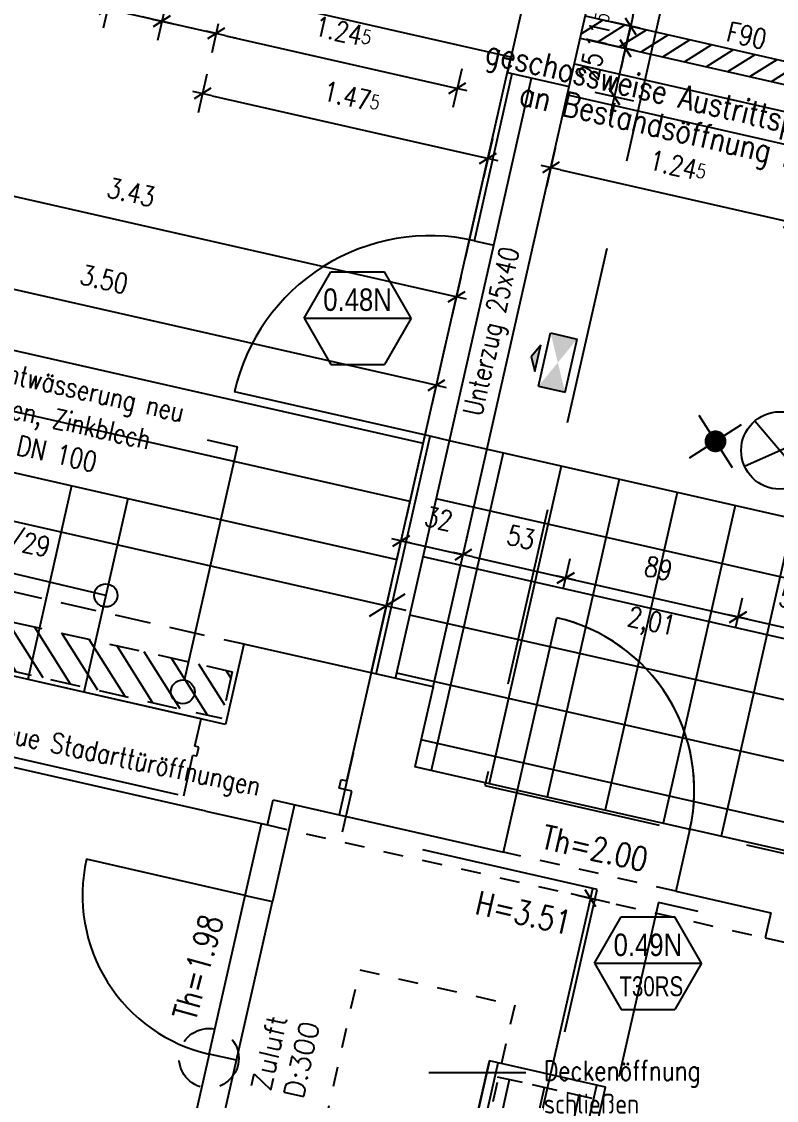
# Model space of a CAD drawing. Header units: metres. Extents: x -7 to 99688, y -10762 to -90.
# Drawn here: x 81.8 to 85.6, y -132.1 to -126.66 of the extents above; entities that cross this region are included whole.
import ezdxf
from ezdxf.enums import TextEntityAlignment as Align

# ---------------------------------------------------------------- set-up
doc = ezdxf.new("R2010")
doc.units = ezdxf.units.M
doc.header["$LTSCALE"] = 0.03
for name, pattern in [('AUSGEZOGEN', [0]), ('GESTRICHELT', [9, 6, -3]), ('GESTRICHELT2', [4.5, 3, -1.5]), ('STRICHLINIE', [0.75, 0.5, -0.25])]:
    doc.linetypes.add(name, pattern=pattern)
doc.layers.get('0').update_dxf_attribs({"linetype": 'CONTINUOUS'})
doc.layers.get('Defpoints').update_dxf_attribs({"linetype": 'CONTINUOUS'})
for name, color, linetype in [('A_abriss', 44, '_ABBRUCH'), ('A_bemaßung', 2, 'CONTINUOUS'), ('A_BRANDSCHUTZ', 10, 'CONTINUOUS'), ('A_Dach', 10, 'CONTINUOUS'), ('A_Deckenplan', 8, 'CONTINUOUS'), ('A_EINBAUTEN', 3, 'CONTINUOUS'), ('A_Fußboden_2', 8, 'CONTINUOUS'), ('A_Höhen', 3, 'CONTINUOUS'), ('A_NR_TÜR', 1, 'CONTINUOUS'), ('A_schraffur', 10, 'CONTINUOUS'), ('A_text', 5, 'CONTINUOUS'), ('A_treppe', 3, 'CONTINUOUS'), ('A_Tuer_neu', 1, 'CONTINUOUS'), ('A_Tuernummer_neu', 10, 'CONTINUOUS'), ('A_TXT-TUER', 1, 'CONTINUOUS'), ('A_türen', 9, 'CONTINUOUS'), ('A_verdeckt', 8, 'GESTRICHELT2'), ('A_wände', 6, 'CONTINUOUS'), ('A_WÄNDE_NEU', 6, 'CONTINUOUS'), ('CKMA0002', 2, 'CONTINUOUS'), ('E__LEUCHTEN', 6, 'CONTINUOUS'), ('FASSADE_STRUKTUR', 8, 'AUSGEZOGEN')]:
    doc.layers.add(name, color=color, linetype=linetype)
doc.styles.add('arial-n', font='ARIALN.TTF')
doc.styles.add('NORM', font='simplex.shx', dxfattribs={"width": 0.7, "bigfont": 'bigfont.shx'})
doc.styles.add('PITSIMP8', font='PITSIMP8.SHX')
doc.styles.add('SIMPLEX', font='simplex.shx', dxfattribs={"width": 0.8, "height": 0.1})
doc.styles.get("Standard").update_dxf_attribs({"font": 'txt', "height": 1})
doc.linetypes.add('_ABBRUCH', pattern='A,25,[101,cadkon.shx,S=3.5,R=0,X=0,Y=0],25', length=50)
doc.dimstyles.get("Standard").update_dxf_attribs({"dimtxt": 0.1, "dimasz": 0.05, "dimexe": 0.1, "dimexo": 0, "dimgap": 0.1, "dimtad": 1, "dimdec": 4, "dimrnd": 0.0025, "dimzin": 0, "dimdsep": 46, "dimtxsty": 'SIMPLEX', "dimblk": 'DIMCROSS', "dimblk1": 'DIMCROSS', "dimblk2": 'DIMCROSS', "dimsah": 1, "dimcen": 2.5, "dimdle": 0.025, "dimclrd": 1, "dimclre": 1, "dimclrt": 6, "dimadec": 0, "dimazin": 0, "dimtfac": 1, "dimtdec": 4, "dimtix": 1, "dimtmove": 2, "dimatfit": 3, "dimfxl": 1, "dimtvp": 1, "dimtolj": 1, "dimtzin": 0, "dimarcsym": 0})

# ---------------------------------------------------------------- blocks, each defined once
blk = doc.blocks.new('SLASH1')
at = {"layer": 'A_bemaßung', "color": 2, "linetype": 'Continuous'}
for p, q in [((0, -0.14068), (0, 0.11466)), ((0.07663, 0.07663), (-0.07319, -0.07319))]:
    blk.add_line(p, q, dxfattribs=at)
blk = doc.blocks.new('DIMCROSS')
at = {"color": 0, "linetype": 'ByBlock'}
blk.add_line((-1, 0), (1, 0), dxfattribs=at)
at = {"linetype": 'ByBlock'}
blk.add_line((-0.707107, -0.707107), (0.707107, 0.707107), dxfattribs=at)
blk = doc.blocks.new('*D57')
at = {"layer": 'CKMA0002', "color": 1, "lineweight": -2}
for p, q in [((80.4565, -127.8186), (80.5008, -127.6235)), ((80.5274, -127.7321), (83.8432, -128.4842)), ((83.8698, -128.5928), (83.914, -128.3977))]:
    blk.add_line(p, q, dxfattribs=at)
at = {"layer": 'Defpoints', "color": 0}
for p in [(80.4121, -128.0142), (83.8919, -128.4953), (83.8254, -128.7884)]:
    blk.add_point(p, dxfattribs=at)
at = {"layer": 'CKMA0002', "color": 1, "lineweight": -2, "xscale": 0.05, "yscale": 0.05, "zscale": 0.05}
for p, rotation in [((80.4786, -127.721), 167.2198630780881), ((83.8919, -128.4953), 347.2198630780882)]:
    blk.add_blockref('DIMCROSS', p, dxfattribs=dict(at, rotation=rotation))
at = {"layer": 'CKMA0002', "color": 3, "insert": (82.2185, -127.9619), "char_height": 0.1, "attachment_point": 5, "rotation": 347.2199, "style": 'SIMPLEX'}
blk.add_mtext('\\A1;3.50{\\A1\\H0.7x\\S;}', dxfattribs=at)
blk = doc.blocks.new('*D68')
at = {"layer": 'CKMA0002', "color": 1, "lineweight": -2}
for p, q in [((86.5912, -131.5152), (86.7863, -131.5594)), ((86.211, -133.6438), (86.6777, -131.5861))]:
    blk.add_line(p, q, dxfattribs=at)
at = {"layer": 'Defpoints', "color": 0}
for p in [(85.8148, -131.3391), (86.6887, -131.5373), (85.3259, -133.4944)]:
    blk.add_point(p, dxfattribs=at)
at = {"layer": 'CKMA0002', "color": 1, "lineweight": -2, "xscale": 0.05, "yscale": 0.05, "zscale": 0.05}
for p, rotation in [((86.6887, -131.5373), 77.22175437981893), ((86.1999, -133.6926), 257.2217543798189)]:
    blk.add_blockref('DIMCROSS', p, dxfattribs=dict(at, rotation=rotation))
at = {"layer": 'CKMA0002', "color": 3, "insert": (86.2981, -132.5818), "char_height": 0.1, "attachment_point": 5, "rotation": 77.2218, "style": 'SIMPLEX'}
blk.add_mtext('\\A1;2.21{\\A1\\H0.7x\\S;}', dxfattribs=at)
blk = doc.blocks.new('*D75')
at = {"layer": 'CKMA0002', "color": 1, "lineweight": -2}
for p, q in [((84.7653, -131.1011), (84.5702, -131.0568)), ((83.2301, -137.4178), (84.6567, -131.1277))]:
    blk.add_line(p, q, dxfattribs=at)
at = {"layer": 'Defpoints', "color": 0}
for p in [(84.6677, -131.079), (85.8148, -131.3391), (84.3661, -137.7267)]:
    blk.add_point(p, dxfattribs=at)
at = {"layer": 'CKMA0002', "color": 1, "lineweight": -2, "xscale": 0.05, "yscale": 0.05, "zscale": 0.05}
for p, rotation in [((84.6677, -131.079), 77.2217543797739), ((83.2191, -137.4666), 257.2217543797739)]:
    blk.add_blockref('DIMCROSS', p, dxfattribs=dict(at, rotation=rotation))
at = {"layer": 'CKMA0002', "color": 6, "insert": (83.7971, -134.2396), "char_height": 0.1, "attachment_point": 5, "rotation": 77.2218, "style": 'SIMPLEX'}
blk.add_mtext('\\A1;6.55{\\A1\\H0.7x\\S;}', dxfattribs=at)
blk = doc.blocks.new('2DEL_082')
for p, q in [((-0.5, 0.5), (0.5, 0.5)), ((-0.5, 0.425), (0.5, 0.425)), ((-0.3844, 0.4067), (-0.3844, 0.1933)), ((0.3844, 0.4067), (0.3844, 0.1933)), ((-0.3844, 0.3), (0.3844, 0.3)), ((-0.3844, 0.1067), (-0.3844, -0.1067)), ((0.3844, 0.1067), (0.3844, -0.1067)), ((-0.3844, 0), (0.3844, 0)), ((-0.3844, -0.1933), (-0.3844, -0.4067)), ((0.3844, -0.1933), (0.3844, -0.4067)), ((-0.3844, -0.3), (0.3844, -0.3)), ((-0.5, -0.425), (0.5, -0.425))]:
    blk.add_line(p, q)
blk.add_lwpolyline([(-0.5, -0.5), (0.5, -0.5), (0.5, 0.5), (-0.5, 0.5)], close=True)
at = {"style": 'PITSIMP8', "flags": 9}
for tag, p in [('BEZEICHNUNG', (-0.0298, 0.1793)), ('RAUM/GRUPPE', (-0.0298, 0.1593)), ('POS.NR.G-LV', (-0.0298, 0.1393)), ('FABRIKAT', (-0.0298, 0.1193)), ('TYP', (-0.0298, 0.0993)), ('VOLUMENSTROM', (-0.0298, 0.0393)), ('DRUCK/-STUFE', (-0.0298, 0.0193)), ('ANSCHLUSS', (-0.0298, -0.0007)), ('KENNUNG', (-0.0298, 0.0793)), ('LEISTUNG', (-0.0298, 0.0593)), ('TEMPERATUR', (-0.0298, -0.0607)), ('DREHZAHL', (-0.0298, -0.0807)), ('GROESSE', (-0.0298, -0.0207)), ('DN', (-0.0298, -0.0407)), ('SPANNUNG/FREQUENZ', (-0.0298, -0.1207)), ('SCHUTZART', (-0.0298, -0.1007)), ('GEWICHT', (-0.0298, -0.1407)), ('FREI', (-0.0298, -0.1607)), ('FREI', (-0.0298, -0.1807)), ('FREI', (-0.0298, -0.2007))]:
    blk.add_attdef(tag, text='', height=0.01, dxfattribs=at).set_placement(p, align=Align.MIDDLE)
blk = doc.blocks.new('PU1')
at = {"color": 3}
for p, q in [((-118.6, -55.3), (-118.6, 69.7)), ((-118.6, 69.7), (131.4, 69.7)), ((131.4, -55.3), (131.4, 69.7)), ((-118.6, -55.3), (131.4, -55.3)), ((-56.1, -86.6), (68.9, -86.6)), ((6.4, -117.8), (-56.1, -86.6)), ((6.4, -117.8), (68.9, -86.6))]:
    blk.add_line(p, q, dxfattribs=at)
for points in [[(-118.6, 69.7), (-118.6, -55.3), (131.4, -55.3), (131.4, 69.7)], [(68.9, -86.6), (-56.1, -86.6), (6.4, -117.8)]]:
    blk.add_solid(points, dxfattribs=at)
blk = doc.blocks.new('Sich.beleuchtung')
at = {"layer": 'E__LEUCHTEN', "color": 3}
for p, q in [((-100.1, 100.1), (100.1, -100.1)), ((-100.1, -100.1), (100.1, 100.1))]:
    blk.add_line(p, q, dxfattribs=at)
at = {"layer": 'E__LEUCHTEN', "color": 3, "const_width": 50}
blk.add_lwpolyline([(-25, 0, 1), (25, 0, 1)], format="xyb", close=True, dxfattribs=at)
blk = doc.blocks.new('Keller_bibo')
at = {"layer": 'A_verdeckt', "linetype": 'GESTRICHELT', "ltscale": 5}
for points in [[(85.6448, -223.8569), (84.1354, -230.5117), (86.2263, -230.9858)], [(86.5259, -231.4434), (85.0095, -231.0994), (83.9366, -235.8292)], [(83.9413, -234.3845), (84.7011, -231.0346), (83.4187, -230.7437), (83.4652, -230.5389), (83.4018, -230.5245), (83.4117, -230.4806), (83.4401, -230.4871), (84.9783, -223.7057), (81.0539, -222.8156), (81.0952, -222.6338), (81.1537, -222.647), (81.1691, -222.5788), (81.2731, -222.1204), (86.71, -223.3537), (86.898, -222.5247), (87.0248, -222.5535), (87.0348, -222.5096)], [(81.1392, -232.8824), (81.7121, -230.3566), (82.6191, -230.5623), (82.6655, -230.3575), (82.685, -230.3619), (82.695, -230.3181), (82.6755, -230.3136), (82.7068, -230.1753), (72.8979, -227.9504)]]:
    blk.add_lwpolyline(points, dxfattribs=at)
blk = doc.blocks.new('I541')
for p, q in [((-2.4, -1.8), (2.4, 1.8)), ((-2.4, 1.8), (2.4, -1.8))]:
    blk.add_line(p, q)
blk.add_circle((0, 0), 3)
blk = doc.blocks.new('*D154')
at = {"layer": 'CKMA0002', "color": 1, "lineweight": -2}
for p, q in [((83.6922, -129.3759), (83.7364, -129.1808)), ((83.7143, -129.2784), (83.7143, -129.2784)), ((83.7143, -129.2784), (83.7143, -129.2784)), ((83.7143, -129.2784), (84.0255, -129.3489)), ((84.0144, -129.3977), (84.0476, -129.2514))]:
    blk.add_line(p, q, dxfattribs=at)
at = {"layer": 'Defpoints', "color": 0}
for p in [(84.0255, -129.3489), (83.5522, -129.993), (83.8744, -130.0148)]:
    blk.add_point(p, dxfattribs=at)
at = {"layer": 'CKMA0002', "color": 1, "lineweight": -2, "xscale": 0.05, "yscale": 0.05, "zscale": 0.05}
for p, rotation in [((83.7143, -129.2784), 347.2198908575155), ((84.0255, -129.3489), 167.2198908575155)]:
    blk.add_blockref('DIMCROSS', p, dxfattribs=dict(at, rotation=rotation))
at = {"layer": 'CKMA0002', "color": 3, "insert": (83.9031, -129.1674), "char_height": 0.1, "attachment_point": 5, "rotation": 347.2199, "style": 'SIMPLEX'}
blk.add_mtext('\\A1;32{\\A1\\H0.7x\\S;}', dxfattribs=at)
blk = doc.blocks.new('*D155')
at = {"layer": 'CKMA0002', "color": 1, "lineweight": -2}
for p, q in [((84.0742, -129.36), (84.4936, -129.4551)), ((84.5313, -129.5149), (84.5644, -129.3687))]:
    blk.add_line(p, q, dxfattribs=at)
at = {"layer": 'Defpoints', "color": 0}
for p in [(84.5423, -129.4662), (83.8744, -130.0148), (84.2647, -130.6901)]:
    blk.add_point(p, dxfattribs=at)
at = {"layer": 'CKMA0002', "color": 1, "lineweight": -2, "xscale": 0.05, "yscale": 0.05, "zscale": 0.05}
for p, rotation in [((84.0255, -129.3489), 167.2198908575155), ((84.5423, -129.4662), 347.2198908575155)]:
    blk.add_blockref('DIMCROSS', p, dxfattribs=dict(at, rotation=rotation))
at = {"layer": 'CKMA0002', "color": 3, "insert": (84.3171, -129.2613), "char_height": 0.1, "attachment_point": 5, "rotation": 347.2199, "style": 'SIMPLEX'}
blk.add_mtext('\\A1;53{\\A1\\H0.7x\\S;}', dxfattribs=at)
blk = doc.blocks.new('*D156')
at = {"layer": 'CKMA0002', "color": 1, "lineweight": -2}
for p, q in [((84.5911, -129.4772), (85.3614, -129.652)), ((85.3991, -129.7118), (85.4323, -129.5655))]:
    blk.add_line(p, q, dxfattribs=at)
at = {"layer": 'Defpoints', "color": 0}
for p in [(85.4102, -129.663), (84.2647, -130.6901), (85.1326, -130.887)]:
    blk.add_point(p, dxfattribs=at)
at = {"layer": 'CKMA0002', "color": 1, "lineweight": -2, "xscale": 0.05, "yscale": 0.05, "zscale": 0.05}
for p, rotation in [((84.5423, -129.4662), 167.2198908575155), ((85.4102, -129.663), 347.2198908575155)]:
    blk.add_blockref('DIMCROSS', p, dxfattribs=dict(at, rotation=rotation))
at = {"layer": 'CKMA0002', "color": 3, "insert": (85.0094, -129.4183), "char_height": 0.1, "attachment_point": 5, "rotation": 347.2199, "style": 'SIMPLEX'}
blk.add_mtext('\\A1;89{\\A1\\H0.7x\\S;}', dxfattribs=at)
blk = doc.blocks.new('*D157')
at = {"layer": 'CKMA0002', "color": 1, "lineweight": -2}
for p, q in [((85.459, -129.6741), (85.849, -129.7626)), ((85.8867, -129.8224), (85.9199, -129.6761))]:
    blk.add_line(p, q, dxfattribs=at)
at = {"layer": 'Defpoints', "color": 0}
for p in [(85.8978, -129.7736), (85.7352, -130.4905), (85.1326, -130.887)]:
    blk.add_point(p, dxfattribs=at)
at = {"layer": 'CKMA0002', "color": 1, "lineweight": -2, "xscale": 0.05, "yscale": 0.05, "zscale": 0.05}
for p, rotation in [((85.4102, -129.663), 167.2198908575155), ((85.8978, -129.7736), 347.2198908575155)]:
    blk.add_blockref('DIMCROSS', p, dxfattribs=dict(at, rotation=rotation))
at = {"layer": 'CKMA0002', "color": 3, "insert": (85.6872, -129.5721), "char_height": 0.1, "attachment_point": 5, "rotation": 347.2199, "style": 'SIMPLEX'}
blk.add_mtext('\\A1;50{\\A1\\H0.7x\\S;}', dxfattribs=at)
blk = doc.blocks.new('Tür-Nr')
at = {"layer": 'A_NR_TÜR'}
for p, q in [((-0.0573, -108.8652), (0.0772, -108.6321)), ((0.0772, -108.6321), (0.3468, -108.6321)), ((0.4812, -108.8652), (0.3468, -108.6321)), ((-0.0573, -108.8652), (0.4812, -108.8652)), ((-0.0573, -108.8652), (0.0772, -109.0983)), ((0.4812, -108.8652), (0.3468, -109.0983)), ((0.0772, -109.0983), (0.3468, -109.0983))]:
    blk.add_line(p, q, dxfattribs=at)
at = {"layer": 'A_TXT-TUER', "style": 'arial-n', "flags": 4}
blk.add_attdef('TÜR-NR.', text='', height=0.1129, dxfattribs=at).set_placement((0.2114, -108.7723), align=Align.MIDDLE_CENTER)
at = {"layer": 'A_TXT-TUER', "style": 'NORM', "width": 0.7}
for tag, flags, p in [('BRANDSCHUTZ', 4, (0.2287, -108.9809)), ('DIN', 5, (0.214, -109.1983)), ('ABMESSUNG', 5, (0.214, -109.3327)), ('MATERIAL', 5, (0.214, -109.4671)), ('WANDART', 5, (0.214, -109.6015)), ('ZARGE', 5, (0.214, -109.7359)), ('SCHLOSS', 5, (0.214, -109.8703)), ('BESCHLÄGE', 5, (0.214, -110.0047)), ('SONSTIGES', 5, (0.214, -110.1391))]:
    blk.add_attdef(tag, text='', height=0.0784, dxfattribs=dict(at, flags=flags)).set_placement(p, align=Align.MIDDLE_CENTER)
blk = doc.blocks.new('*D211')
at = {"layer": 'CKMA0002', "color": 1, "lineweight": -2}
for p, q in [((80.6972, -127.3021), (83.9442, -128.0386)), ((83.9709, -128.1472), (84.0151, -127.9522))]:
    blk.add_line(p, q, dxfattribs=at)
at = {"layer": 'Defpoints', "color": 0}
for p in [(80.6374, -127.3398), (83.993, -128.0497), (83.9709, -128.1472)]:
    blk.add_point(p, dxfattribs=at)
at = {"layer": 'CKMA0002', "color": 1, "lineweight": -2, "xscale": 0.05, "yscale": 0.05, "zscale": 0.05}
for p, rotation in [((80.6485, -127.2911), 167.2198908576032), ((83.993, -128.0497), 347.2198908576032)]:
    blk.add_blockref('DIMCROSS', p, dxfattribs=dict(at, rotation=rotation))
at = {"layer": 'CKMA0002', "color": 3, "insert": (82.3539, -127.5241), "char_height": 0.1, "attachment_point": 5, "rotation": 347.2199, "style": 'SIMPLEX'}
blk.add_mtext('\\A1;3.43{\\A1\\H0.7x\\S;}', dxfattribs=at)
blk = doc.blocks.new('*D225')
at = {"layer": 'A_schraffur', "color": 1, "lineweight": -2}
for p, q in [((84.8545, -126.7507), (84.8655, -126.702)), ((84.8922, -126.8106), (84.7459, -126.7774)), ((84.7881, -127.0433), (84.8434, -126.7995)), ((84.8857, -127.0654), (84.6906, -127.0212)), ((84.7771, -127.0921), (84.766, -127.1408))]:
    blk.add_line(p, q, dxfattribs=at)
at = {"layer": 'Defpoints', "color": 0}
for p in [(84.8434, -126.7995), (85.4745, -126.9426), (85.468, -127.1975)]:
    blk.add_point(p, dxfattribs=at)
at = {"layer": 'A_schraffur', "color": 1, "lineweight": -2, "xscale": 0.05, "yscale": 0.05, "zscale": 0.05}
for p, rotation in [((84.8434, -126.7995), 257.2217543797699), ((84.7881, -127.0433), 77.2217543797699)]:
    blk.add_blockref('DIMCROSS', p, dxfattribs=dict(at, rotation=rotation))
at = {"layer": 'A_schraffur', "color": 3, "insert": (84.6695, -126.8882), "char_height": 0.1, "attachment_point": 5, "rotation": 77.2218, "style": 'SIMPLEX'}
blk.add_mtext('\\A1;25{\\A1\\H0.7x\\S;}', dxfattribs=at)
blk = doc.blocks.new('*D226')
at = {"layer": 'A_schraffur', "color": 1, "lineweight": -2}
for p, q in [((84.8799, -126.6386), (84.891, -126.5898)), ((84.9176, -126.6984), (84.7713, -126.6652)), ((84.8434, -126.7995), (84.8689, -126.6874)), ((84.8324, -126.8483), (84.8213, -126.897))]:
    blk.add_line(p, q, dxfattribs=at)
at = {"layer": 'Defpoints', "color": 0}
for p in [(84.8689, -126.6874), (85.5, -126.8305), (85.4745, -126.9426)]:
    blk.add_point(p, dxfattribs=at)
at = {"layer": 'A_schraffur', "color": 1, "lineweight": -2, "xscale": 0.05, "yscale": 0.05, "zscale": 0.05}
for p, rotation in [((84.8689, -126.6874), 257.2217543797699), ((84.8434, -126.7995), 77.2217543797699)]:
    blk.add_blockref('DIMCROSS', p, dxfattribs=dict(at, rotation=rotation))
at = {"layer": 'A_schraffur', "color": 3, "insert": (84.7099, -126.7103), "char_height": 0.1, "attachment_point": 5, "rotation": 77.2218, "style": 'SIMPLEX'}
blk.add_mtext('\\A1;11{\\A1\\H0.7x\\S5;}', dxfattribs=at)
blk = doc.blocks.new('*D227')
at = {"layer": 'A_schraffur', "color": 1, "lineweight": -2}
for p, q in [((85.2598, -125.1895), (85.1136, -125.1563)), ((84.8799, -126.6386), (85.2, -125.2272))]:
    blk.add_line(p, q, dxfattribs=at)
at = {"layer": 'Defpoints', "color": 0}
for p in [(85.2111, -125.1784), (86.1068, -125.3815), (85.5, -126.8305)]:
    blk.add_point(p, dxfattribs=at)
at = {"layer": 'A_schraffur', "color": 1, "lineweight": -2, "xscale": 0.05, "yscale": 0.05, "zscale": 0.05}
for p, rotation in [((85.2111, -125.1784), 77.22175437976986), ((84.8689, -126.6874), 257.2217543797699)]:
    blk.add_blockref('DIMCROSS', p, dxfattribs=dict(at, rotation=rotation))
at = {"layer": 'A_schraffur', "color": 3, "insert": (84.8937, -125.8997), "char_height": 0.1, "attachment_point": 5, "rotation": 77.2218, "style": 'SIMPLEX'}
blk.add_mtext('\\A1;1.54{\\A1\\H0.7x\\S5;}', dxfattribs=at)
blk = doc.blocks.new('*D230')
at = {"layer": 'A_schraffur', "color": 1, "lineweight": -2}
for p, q in [((84.4897, -127.3022), (84.4455, -127.4973)), ((84.5163, -127.4108), (85.6328, -127.664)), ((85.6926, -127.6263), (85.6594, -127.7726))]:
    blk.add_line(p, q, dxfattribs=at)
at = {"layer": 'Defpoints', "color": 0}
for p in [(84.6265, -126.6991), (85.8294, -127.0231), (85.6816, -127.6751)]:
    blk.add_point(p, dxfattribs=at)
at = {"layer": 'A_schraffur', "color": 1, "lineweight": -2, "xscale": 0.05, "yscale": 0.05, "zscale": 0.05}
for p, rotation in [((84.4676, -127.3997), 167.2217543798609), ((85.6816, -127.6751), 347.2217543798609)]:
    blk.add_blockref('DIMCROSS', p, dxfattribs=dict(at, rotation=rotation))
at = {"layer": 'A_schraffur', "color": 3, "insert": (85.1077, -127.3911), "char_height": 0.1, "attachment_point": 5, "rotation": 347.2218, "style": 'SIMPLEX'}
blk.add_mtext('\\A1;1.24{\\A1\\H0.7x\\S5;}', dxfattribs=at)
blk = doc.blocks.new('*D304')
at = {"layer": 'CKMA0002', "color": 1, "lineweight": -2}
for p, q in [((81.9137, -126.5277), (81.865, -126.5167)), ((81.9625, -126.5388), (82.2356, -126.6007)), ((82.2466, -126.552), (82.2134, -126.6982)), ((82.2843, -126.6118), (82.3331, -126.6228))]:
    blk.add_line(p, q, dxfattribs=at)
at = {"layer": 'Defpoints', "color": 0}
for p in [(82.2896, -125.0966), (82.5627, -125.1585), (82.2356, -126.6007)]:
    blk.add_point(p, dxfattribs=at)
at = {"layer": 'CKMA0002', "color": 1, "lineweight": -2, "xscale": 0.05, "yscale": 0.05, "zscale": 0.05}
for p, rotation in [((81.9625, -126.5388), 347.2210969472422), ((82.2356, -126.6007), 167.2210969472422)]:
    blk.add_blockref('DIMCROSS', p, dxfattribs=dict(at, rotation=rotation))
at = {"layer": 'CKMA0002', "color": 6, "insert": (82.1322, -126.4235), "char_height": 0.1, "attachment_point": 5, "rotation": 347.2211, "style": 'SIMPLEX'}
blk.add_mtext('\\A1;28{\\A1\\H0.7x\\S;}', dxfattribs=at)
blk = doc.blocks.new('*D305')
at = {"layer": 'CKMA0002', "color": 1, "lineweight": -2}
for p, q in [((82.1868, -126.5897), (82.138, -126.5786)), ((82.2356, -126.6007), (82.5086, -126.6626)), ((82.5197, -126.6139), (82.4865, -126.7602)), ((82.5574, -126.6737), (82.6062, -126.6848))]:
    blk.add_line(p, q, dxfattribs=at)
at = {"layer": 'Defpoints', "color": 0}
for p in [(82.5627, -125.1585), (82.8357, -125.2204), (82.5086, -126.6626)]:
    blk.add_point(p, dxfattribs=at)
at = {"layer": 'CKMA0002', "color": 1, "lineweight": -2, "xscale": 0.05, "yscale": 0.05, "zscale": 0.05}
for p, rotation in [((82.2356, -126.6007), 347.2210969472422), ((82.5086, -126.6626), 167.2210969472422)]:
    blk.add_blockref('DIMCROSS', p, dxfattribs=dict(at, rotation=rotation))
at = {"layer": 'CKMA0002', "color": 6, "insert": (82.4053, -126.4854), "char_height": 0.1, "attachment_point": 5, "rotation": 347.2211, "style": 'SIMPLEX'}
blk.add_mtext('\\A1;28{\\A1\\H0.7x\\S;}', dxfattribs=at)
blk = doc.blocks.new('*D306')
at = {"layer": 'CKMA0002', "color": 1, "lineweight": -2}
for p, q in [((82.4599, -126.6516), (82.4111, -126.6405)), ((82.5086, -126.6626), (82.7817, -126.7246)), ((82.7928, -126.6758), (82.7596, -126.8221)), ((82.8305, -126.7356), (82.8792, -126.7467))]:
    blk.add_line(p, q, dxfattribs=at)
at = {"layer": 'Defpoints', "color": 0}
for p in [(83.1699, -125.0132), (82.8357, -125.2204), (82.7817, -126.7246)]:
    blk.add_point(p, dxfattribs=at)
at = {"layer": 'CKMA0002', "color": 1, "lineweight": -2, "xscale": 0.05, "yscale": 0.05, "zscale": 0.05}
for p, rotation in [((82.5086, -126.6626), 347.2210969472422), ((82.7817, -126.7246), 167.2210969472422)]:
    blk.add_blockref('DIMCROSS', p, dxfattribs=dict(at, rotation=rotation))
at = {"layer": 'CKMA0002', "color": 6, "insert": (82.6783, -126.5473), "char_height": 0.1, "attachment_point": 5, "rotation": 347.2211, "style": 'SIMPLEX'}
blk.add_mtext('\\A1;28{\\A1\\H0.7x\\S;}', dxfattribs=at)
blk = doc.blocks.new('*D307')
at = {"layer": 'CKMA0002', "color": 1, "lineweight": -2}
for p, q in [((82.8305, -126.7356), (83.9477, -126.989)), ((84.0186, -126.9026), (83.9744, -127.0976))]:
    blk.add_line(p, q, dxfattribs=at)
at = {"layer": 'Defpoints', "color": 0}
for p in [(83.1699, -125.0132), (84.3958, -125.2396), (83.9965, -127.0001)]:
    blk.add_point(p, dxfattribs=at)
at = {"layer": 'CKMA0002', "color": 1, "lineweight": -2, "xscale": 0.05, "yscale": 0.05, "zscale": 0.05}
for p, rotation in [((82.7817, -126.7246), 167.2210969472422), ((83.9965, -127.0001), 347.2210969472422)]:
    blk.add_blockref('DIMCROSS', p, dxfattribs=dict(at, rotation=rotation))
at = {"layer": 'CKMA0002', "color": 6, "insert": (83.4223, -126.7161), "char_height": 0.1, "attachment_point": 5, "rotation": 347.2211, "style": 'SIMPLEX'}
blk.add_mtext('\\A1;1.24{\\A1\\H0.7x\\S5;}', dxfattribs=at)
blk = doc.blocks.new('*D308')
at = {"layer": 'CKMA0002', "color": 1, "lineweight": -2}
for p, q in [((82.7352, -126.9294), (82.691, -127.1244)), ((82.7619, -127.038), (84.1023, -127.342)), ((84.1731, -127.2555), (84.1289, -127.4506))]:
    blk.add_line(p, q, dxfattribs=at)
at = {"layer": 'Defpoints', "color": 0}
for p in [(83.0198, -125.6746), (84.4577, -126.0007), (84.151, -127.353)]:
    blk.add_point(p, dxfattribs=at)
at = {"layer": 'CKMA0002', "color": 1, "lineweight": -2, "xscale": 0.05, "yscale": 0.05, "zscale": 0.05}
for p, rotation in [((82.7131, -127.0269), 167.2210969472422), ((84.151, -127.353), 347.2210969472422)]:
    blk.add_blockref('DIMCROSS', p, dxfattribs=dict(at, rotation=rotation))
at = {"layer": 'CKMA0002', "color": 6, "insert": (83.4653, -127.0437), "char_height": 0.1, "attachment_point": 5, "rotation": 347.2211, "style": 'SIMPLEX'}
blk.add_mtext('\\A1;1.47{\\A1\\H0.7x\\S5;}', dxfattribs=at)

msp = doc.modelspace()

# ---------------------------------------------------------------- hatches: boundary and pattern name
at = {"layer": 'A_schraffur'}
h = msp.add_hatch(dxfattribs=at)
h.set_pattern_fill('ANSI31', color=256, scale=0.025, style=0)
h.set_pattern_definition([(32.2218, (87.020905, -133.750625), (-0.04232255, 0.0671505), [])])
h.paths.add_polyline_path([(84.99626, -126.71623), (84.64089, -126.63562), (84.61545, -126.74777), (84.97082, -126.82838)])
h.paths.add_polyline_path([(85.85484, -126.91099), (84.99626, -126.71623), (84.97082, -126.82838), (85.8294, -127.02314)])
h.paths.add_polyline_path([(87.08715, -127.19051), (86.83982, -127.13441), (86.83981, -127.13443), (86.81439, -127.24656), (87.06171, -127.30266)])
h.paths.add_polyline_path([(87.992, -125.96531), (87.75793, -125.91222), (87.44933, -127.27267), (87.08715, -127.19051), (87.06171, -127.30266), (87.4239, -127.38482), (87.36859, -127.62862), (87.60267, -127.68172)])
h.paths.add_polyline_path([(84.61358, -126.79569), (84.65985, -126.59164), (84.80614, -126.62481), (84.75986, -126.82887)], flags=9)
h = msp.add_hatch(dxfattribs=at)
h.set_pattern_fill('ERDE_1', color=256, scale=0.05, angle=90, style=0)
h.set_pattern_definition([(122.2211, (72.88871, -128.40722), (-0.0845997, -0.0533188), [])])
h.paths.add_polyline_path([(72.98087, -127.69759), (82.86357, -129.93854), (82.81048, -130.1726), (72.92779, -127.93164)])

# ---------------------------------------------------------------- linework, layer by layer
at = {"layer": 'A_abriss', "ltscale": 0.3}
for p, q in [((83.56327, -129.94425), (84.26669, -126.843)), ((84.58614, -126.87705), (87.01428, -127.42777)), ((83.87442, -130.01482), (84.56015, -126.99159)), ((84.55074, -127.03303), (86.9789, -127.58381)), ((83.82544, -128.7884), (81.33861, -128.22431)), ((81.20588, -128.80946), (82.33714, -129.06606)), ((82.05433, -129.00191), (81.83312, -129.97713)), ((82.33714, -129.06606), (82.11593, -130.04128)), ((82.33714, -129.06606), (83.6927, -129.37354)), ((82.22654, -129.55367), (81.09749, -129.28731)), ((84.30007, -130.53411), (84.49694, -129.66621)), ((84.30007, -130.53411), (85.16796, -130.73097)), ((83.17612, -130.60727), (83.0655, -131.0949)), ((82.929, -131.06394), (83.01082, -130.70311)), ((82.929, -131.06394), (82.12929, -130.88253)), ((82.74761, -131.86362), (82.929, -131.06394)), ((82.929, -131.06394), (83.0655, -131.0949)), ((82.88412, -131.89459), (83.0655, -131.0949))]:
    msp.add_line(p, q, dxfattribs=at)
msp.add_lwpolyline([(82.74761, -131.86362), (82.32295, -133.73588), (80.54813, -133.33334), (80.51716, -133.46986), (82.51627, -133.92328), (82.53617, -133.8355), (82.54722, -133.78678), (82.45946, -133.76685), (82.88412, -131.89459), (82.74761, -131.86362)], dxfattribs=at)
msp.add_circle((82.22654, -129.55367), 0.05828, dxfattribs=at)
for centre, radius, start, end in [((84.30007, -130.53411), 0.88994, 347.22008, 77.21959), ((82.92899, -131.06396), 0.82, 167.21754, 257.22032)]:
    msp.add_arc(centre, radius, start, end, dxfattribs=at)
at = {"layer": 'A_bemaßung', "linetype": 'Continuous'}
msp.add_line((72.57283, -127.09478), (83.73769, -129.62726), dxfattribs=at)
at = {"layer": 'A_Dach'}
msp.add_circle((82.61399, -130.03907), 0.06, dxfattribs=at)
at = {"layer": 'A_Deckenplan', "color": 5, "linetype": 'GESTRICHELT'}
msp.add_circle((82.74574, -131.88425), 0.15, dxfattribs=at)
at = {"layer": 'A_EINBAUTEN', "linetype": 'GESTRICHELT2'}
for p, q in [((83.32837, -132.21965), (83.50533, -131.43947)), ((83.50533, -131.43947), (84.28551, -131.61644)), ((84.28551, -131.61644), (84.10855, -132.39662))]:
    msp.add_line(p, q, dxfattribs=at)
at = {"layer": 'A_Fußboden_2'}
for p, q in [((83.95668, -128.77486), (84.1801, -127.78988)), ((91.83086, -130.56104), (83.9567, -128.77477)), ((84.22674, -128.83655), (83.86418, -130.43525)), ((84.51906, -128.90284), (84.1565, -130.50155)), ((84.81139, -128.96913), (84.44882, -130.56785)), ((85.10371, -129.03543), (84.74114, -130.63416)), ((91.76449, -130.85361), (83.89034, -129.06734)), ((85.39604, -129.10172), (85.03347, -130.70047)), ((85.68836, -129.16802), (85.32579, -130.76677)), ((91.69813, -131.14617), (83.82398, -129.35991)), ((91.63176, -131.43874), (83.75762, -129.65247)), ((91.56539, -131.73131), (83.69126, -129.94504)), ((85.68646, -130.70528), (83.81415, -130.28054))]:
    msp.add_line(p, q, dxfattribs=at)
at = {"layer": 'A_text'}
for p, q in [((82.73621, -128.7706), (82.88973, -128.80542)), ((82.62477, -129.97372), (82.88973, -128.80542)), ((84.34147, -131.95683), (83.85301, -131.95683))]:
    msp.add_line(p, q, dxfattribs=at)
at = {"layer": 'A_treppe', "linetype": 'Continuous'}
msp.add_line((84.2667, -126.84301), (78.8742, -125.61985), dxfattribs=at)
at = {"layer": 'A_treppe', "color": 1, "linetype": 'Continuous'}
msp.add_line((83.75907, -129.08097), (81.27225, -128.51688), dxfattribs=at)
at = {"layer": 'A_Tuer_neu'}
msp.add_line((84.30007, -130.53411), (84.49694, -129.66622), dxfattribs=at)
msp.add_arc((84.30007, -130.53411), 0.88994, 346.69931, 77.21974, dxfattribs=at)
at = {"layer": 'A_türen', "color": 10}
for p, q in [((84.08258, -127.76776), (84.27338, -126.92655)), ((84.1801, -127.78988), (84.3709, -126.94867)), ((84.08258, -127.76776), (84.1801, -127.78988)), ((83.85916, -128.75274), (82.87418, -128.52933)), ((83.58764, -129.94977), (83.85916, -128.75274)), ((83.68517, -129.9719), (83.95668, -128.77486)), ((83.95668, -128.77486), (83.85916, -128.75274))]:
    msp.add_line(p, q, dxfattribs=at)
msp.add_arc((83.85916, -128.75274), 1.01, 77.22026, 167.2204, dxfattribs=at)
at = {"layer": 'A_verdeckt'}
for p, q in [((83.04007, -130.70975), (85.54627, -131.27818)), ((85.09717, -131.04302), (84.22929, -130.84618))]:
    msp.add_line(p, q, dxfattribs=at)
at = {"layer": 'A_wände'}
for p, q in [((84.96511, -123.76391), (84.249, -126.92101)), ((84.56015, -126.99159), (85.27624, -123.83448)), ((84.249, -126.92101), (84.56015, -126.99159)), ((83.87442, -130.01483), (83.78323, -130.41688))]:
    msp.add_line(p, q, dxfattribs=at)
at = {"layer": 'A_wände', "color": 2, "linetype": 'STRICHLINIE', "ltscale": 10}
for p, q in [((72.98087, -127.69759), (82.86357, -129.93854)), ((72.92779, -127.93164), (82.81048, -130.1726)), ((82.86357, -129.93854), (82.81048, -130.1726))]:
    msp.add_line(p, q, dxfattribs=at)
at = {"layer": 'A_wände', "linetype": 'Continuous'}
for p, q in [((82.8292, -130.20307), (79.62902, -129.47718)), ((82.92095, -129.79854), (82.8292, -130.20307)), ((83.87442, -130.01483), (82.92095, -129.79854)), ((82.73022, -130.63948), (80.2121, -130.06829)), ((84.30007, -130.53411), (83.78322, -130.41688)), ((83.04007, -130.70975), (83.06883, -130.58299)), ((83.06883, -130.58299), (84.22929, -130.84616)), ((84.22929, -130.84616), (84.30007, -130.53411)), ((82.73022, -130.63948), (83.04007, -130.70975)), ((85.16796, -130.73097), (85.09719, -131.04302)), ((85.65554, -130.84157), (85.16796, -130.73097)), ((85.09719, -131.04302), (85.57503, -131.15141)), ((85.57503, -131.15141), (85.54627, -131.27818)), ((85.54627, -131.27818), (85.94608, -131.36889))]:
    msp.add_line(p, q, dxfattribs=at)
at = {"layer": 'A_WÄNDE_NEU'}
for p, q in [((84.64088, -126.63562), (85.85484, -126.91099)), ((84.61544, -126.74777), (85.8294, -127.02314))]:
    msp.add_line(p, q, dxfattribs=at)
at = {"layer": 'FASSADE_STRUKTUR', "color": 1, "linetype": 'GESTRICHELT'}
msp.add_line((72.98965, -127.54584), (82.921, -129.79834), dxfattribs=at)
at = {"layer": 'FASSADE_STRUKTUR', "color": 6}
msp.add_line((83.4715, -130.34876), (83.40128, -130.65839), dxfattribs=at)

# ---------------------------------------------------------------- block references
at = {"layer": 'A_bemaßung', "color": 7, "rotation": 347.22}
msp.add_blockref('SLASH1', (83.64016, -129.60514), dxfattribs=at)
at = {"layer": 'A_Tuernummer_neu'}
ref = msp.add_blockref('Tür-Nr', (83.28266, -19.29235), dxfattribs=at)
ref.add_attrib('TÜR-NR.', '0.48N', dxfattribs={"layer": 'A_TXT-TUER', "height": 0.112896, "style": 'arial-n'}).set_placement((83.49401, -128.06469), align=Align.MIDDLE_CENTER)
ref = msp.add_blockref('Tür-Nr', (84.74468, -22.54073), dxfattribs=at)
ref.add_attrib('TÜR-NR.', '0.49N', dxfattribs={"layer": 'A_TXT-TUER', "height": 0.112896, "style": 'arial-n'}).set_placement((84.95604, -131.31308), align=Align.MIDDLE_CENTER)
ref.add_attrib('BRANDSCHUTZ', 'T30RS', dxfattribs={"layer": 'A_TXT-TUER', "height": 0.1, "style": 'arial-n', "width": 0.9}).set_placement((84.97335, -131.52166), align=Align.MIDDLE_CENTER)
at = {"layer": 'A_verdeckt', "linetype": 'GESTRICHELT'}
msp.add_blockref('Keller_bibo', (0, 100), dxfattribs=at)
at = {"layer": 'E__LEUCHTEN', "color": 7}
for name, p, xscale, yscale, zscale, rotation in [('PU1', (84.4934, -128.38666), -0.001100000000007874, 0.001100000000008095, 0.0011, 257.1724908999654), ('Sich.beleuchtung', (85.29667, -128.77792), 0.001098735000002128, 0.001098734999999351, 0.001098735, 347.6524336641262)]:
    msp.add_blockref(name, p, dxfattribs=dict(at, xscale=xscale, yscale=yscale, zscale=zscale, rotation=rotation))
at = {"layer": 'E__LEUCHTEN', "color": 2, "xscale": 0.06499999999999899, "yscale": 0.06499999999999773, "zscale": 0.065, "rotation": 347.2217543797802}
msp.add_blockref('I541', (85.62099, -128.82396), dxfattribs=at)
at = {"layer": 'E__LEUCHTEN', "xscale": 0.5999999999999961, "yscale": 0.5999999999999943, "zscale": 0.6, "rotation": 77.22175437978267}
msp.add_blockref('2DEL_082', (84.38436, -132.25588), dxfattribs=at)

# ---------------------------------------------------------------- texts
at = {"layer": 'A_abriss', "ltscale": 0.3, "style": 'SIMPLEX', "width": 0.8}
msp.add_text('Th=1.98', height=0.12, rotation=74.8, dxfattribs=at).set_placement((82.69114, -131.42674), align=Align.MIDDLE_CENTER)
at = {"layer": 'A_abriss', "ltscale": 0.3, "insert": (81.29946, -129.11572), "char_height": 0.1, "width": 2.6729172, "attachment_point": 1, "rotation": 347.21995, "style": 'SIMPLEX'}
msp.add_mtext('6 stg.19/29', dxfattribs=at)
at = {"layer": 'A_BRANDSCHUTZ', "linetype": 'Continuous', "insert": (85.36842, -126.66353), "char_height": 0.1, "width": 1, "attachment_point": 1, "rotation": 347, "style": 'SIMPLEX'}
msp.add_mtext('F90', dxfattribs=at)
at = {"layer": 'A_Deckenplan', "color": 5, "linetype": 'GESTRICHELT', "insert": (82.9576, -132.034), "char_height": 0.1, "width": 1, "attachment_point": 1, "rotation": 77.22377}
msp.add_mtext('{\\Fsimplex.shx;Zuluft\\PD:300}', dxfattribs=at)
at = {"layer": 'A_Höhen', "linetype": 'Continuous', "style": 'SIMPLEX', "width": 0.8}
for s, p in [('Th=2.00', (84.68977, -130.82758)), ('H=3.51', (84.33043, -131.15159))]:
    msp.add_text(s, height=0.12, rotation=347.2, dxfattribs=at).set_placement(p, align=Align.MIDDLE_CENTER)
at = {"layer": 'A_text', "style": 'SIMPLEX', "width": 0.8}
for s, p in [('Dachentwässerung neu', (81.40132, -128.40861)), ('herstellen, Zinkblech', (81.36341, -128.5758)), ('Fallrohr DN 100', (81.32549, -128.74298))]:
    msp.add_text(s, height=0.1, rotation=347.22175, dxfattribs=at).set_placement(p)
at = {"layer": 'A_text', "linetype": 'Continuous', "char_height": 0.1, "attachment_point": 1, "style": 'SIMPLEX'}
for s, insert, width, rotation in [('Unterzug 25x40', (84.0215, -128.63435), 1.1421, 77.2204), ('Anpassung Mauerwerk / Putz an neue Stadarttüröffnungen', (79.85528, -129.79506), 4.7527474, 348)]:
    msp.add_mtext(s, dxfattribs=dict(at, insert=insert, width=width, rotation=rotation))
at = {"layer": 'A_text', "linetype": 'Continuous', "insert": (84.43228, -131.89647), "char_height": 0.1, "width": 1, "attachment_point": 1, "style": 'SIMPLEX'}
msp.add_mtext('Deckenöffnung schließen', dxfattribs=at)
at = {"layer": 'CKMA0002', "style": 'SIMPLEX', "width": 0.8}
for s, rotation, p in [('geschossweise Austrittspodestanpassung', 346.9, (85.42958, -127.11127)), ('an Bestandsöffnung nach Aufmaß', 346.89894, (85.39244, -127.27503))]:
    msp.add_text(s, height=0.12, rotation=rotation, dxfattribs=at).set_placement(p, align=Align.MIDDLE_CENTER)
at = {"layer": 'CKMA0002', "color": 6, "insert": (84.9724, -129.69737), "char_height": 0.1, "width": 1, "attachment_point": 5, "rotation": 347.22175, "style": 'SIMPLEX'}
msp.add_mtext('2,01', dxfattribs=at)

# ---------------------------------------------------------------- dimensions: what is measured, and where the dimension line sits
at = {"layer": 'A_schraffur'}
for base, p1, p2, angle, text, override, picture, middle in [((85.21108, -125.1784), (85.49998, -126.83049), (86.10681, -125.38155), 77.22175, '1.54{\\A1\\H0.7x\\S5;}', {"dimexo": 0.86847, "dimrnd": 0.005, "dimse1": 1, "dimclrt": 3}, '*D227', (84.89369, -125.8997)), ((84.86886, -126.68735), (85.47454, -126.94264), (85.49998, -126.83049), 77.22175, '11{\\A1\\H0.7x\\S5;}', {"dimexo": 0.59715, "dimrnd": 0.005, "dimse1": 1, "dimclrt": 3}, '*D226', (84.70986, -126.71025)), ((85.68155, -127.67506), (84.6265, -126.69905), (85.8294, -127.02314), 347.22175, '1.24{\\A1\\H0.7x\\S5;}', {"dimexo": 0.618477, "dimrnd": 0.005, "dimclrt": 3}, '*D230', (85.10774, -127.39111)), ((84.84342, -126.79951), (85.46801, -127.19749), (85.47454, -126.94264), 77.22175, '25{\\A1\\H0.7x\\S;}', {"dimexo": 0.597146, "dimrnd": 0.005, "dimclrt": 3}, '*D225', (84.66949, -126.88823))]:
    dim = msp.add_linear_dim(base=base, p1=p1, p2=p2, angle=angle, text=text, dimstyle='Standard', override=override, dxfattribs=at)
    dim.commit()
    dim.dimension.update_dxf_attribs({"geometry": picture, "text_midpoint": middle})
at = {"layer": 'CKMA0002'}
for base, p1, p2, angle, text, override, picture, middle in [((82.7817, -126.72458), (82.83573, -125.22044), (83.16985, -125.0132), 347.2211, '28{\\A1\\H0.7x\\S;}', {"dimexo": 1.704853, "dimse1": 1, "dimtix": 1}, '*D306', (82.67834, -126.54733)), ((83.9965, -127.00011), (83.16985, -125.0132), (84.3958, -125.23958), 347.2211, '1.24{\\A1\\H0.7x\\S5;}', {"dimexo": 1.705247, "dimse1": 1, "dimtix": 1}, '*D307', (83.42228, -126.71606)), ((82.23557, -126.60072), (82.2896, -125.09658), (82.56267, -125.15851), 347.2211, '28{\\A1\\H0.7x\\S;}', {"dimexo": 1.428834, "dimse1": 1, "dimtix": 1}, '*D304', (82.13221, -126.42347)), ((82.50863, -126.66265), (82.56267, -125.15851), (82.83573, -125.22044), 347.2211, '28{\\A1\\H0.7x\\S;}', {"dimexo": 1.428834, "dimse1": 1, "dimtix": 1}, '*D305', (82.40528, -126.4854)), ((84.15102, -127.35303), (83.01984, -125.67459), (84.45774, -126.00071), 347.2211, '1.47{\\A1\\H0.7x\\S5;}', {"dimexo": 1.286662, "dimtix": 1}, '*D308', (83.46525, -127.04368)), ((83.99299, -128.04969), (80.63741, -127.33982), (83.97087, -128.14721), 347.21989, '3.43{\\A1\\H0.7x\\S;}', {"dimexo": 3.21172e-12, "dimrnd": 0.005, "dimse1": 1, "dimclrt": 3}, '*D211', (82.35391, -127.52409)), ((84.02546, -129.34894), (83.5522, -129.99301), (83.87442, -130.01483), 347.21989, '32{\\A1\\H0.7x\\S;}', {"dimexo": 0.632806, "dimrnd": 0.005, "dimclrt": 3}, '*D154', (83.90306, -129.16736)), ((84.54232, -129.46618), (83.87442, -130.01483), (84.26468, -130.69014), 347.21989, '53{\\A1\\H0.7x\\S;}', {"dimexo": 1.205055, "dimrnd": 0.005, "dimse1": 1, "dimclrt": 3}, '*D155', (84.31707, -129.26127)), ((85.41021, -129.66304), (84.26468, -130.69014), (85.13259, -130.88697), 347.21989, '89{\\A1\\H0.7x\\S;}', {"dimexo": 1.205023, "dimrnd": 0.005, "dimse1": 1, "dimclrt": 3}, '*D156', (85.00944, -129.41832)), ((85.89779, -129.77364), (85.13259, -130.88697), (85.73518, -130.4905), 347.21989, '50{\\A1\\H0.7x\\S;}', {"dimexo": 0.685077, "dimrnd": 0.005, "dimse1": 1, "dimclrt": 3}, '*D157', (85.68718, -129.57205)), ((84.66774, -131.07896), (84.36608, -137.72673), (85.81476, -131.3391), 77.22175, '6.55{\\A1\\H0.7x\\S;}', {"dimexo": 1.076148, "dimse1": 1}, '*D75', (83.79712, -134.2396)), ((86.68875, -131.53731), (85.32594, -133.49438), (85.81476, -131.3391), 257.22175, '2.21{\\A1\\H0.7x\\S;}', {"dimexo": 0.796179, "dimrnd": 0.005, "dimse1": 1, "dimclrt": 3}, '*D68', (86.29806, -132.58178))]:
    dim = msp.add_linear_dim(base=base, p1=p1, p2=p2, angle=angle, text=text, dimstyle='Standard', override=override, dxfattribs=at)
    dim.commit()
    dim.dimension.update_dxf_attribs({"geometry": picture, "text_midpoint": middle})
at = {"layer": 'CKMA0002', "color": 6}
dim = msp.add_linear_dim(base=(83.89193, -128.49526), p1=(80.41214, -128.01416), p2=(83.82544, -128.7884), angle=347.21986, text='3.50{\\A1\\H0.7x\\S;}', dimstyle='Standard', override={"dimexo": 0.20058, "dimrnd": 0.005, "dimclrt": 3}, dxfattribs=at)
dim.commit()
dim.dimension.update_dxf_attribs({"geometry": '*D57', "text_midpoint": (82.21846, -127.96186)})

doc.saveas('drawing.dxf')
